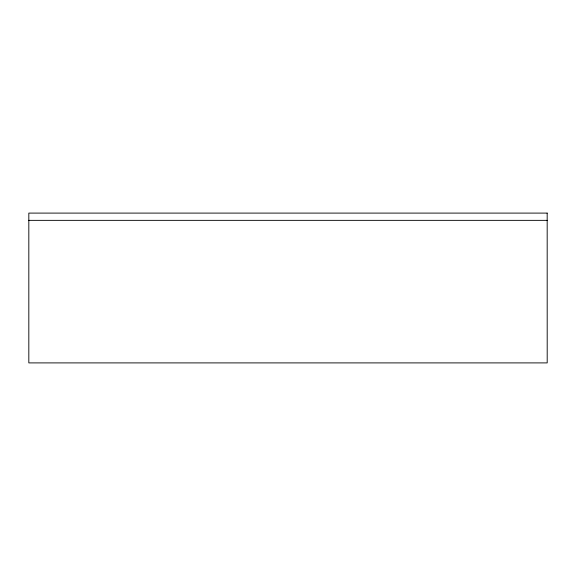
<?xml version="1.0" encoding="UTF-8"?>
<svg xmlns="http://www.w3.org/2000/svg" width="576" height="576" viewBox="0 0 576 576"><rect width="100%" height="100%" fill="white"/><g stroke="black" fill="none" stroke-linecap="round" stroke-linejoin="round"><path stroke-width="0.86" d="M28.8 220.356L547.178 220.356M547.178 213.098L28.822 213.098L28.822 362.902L547.2 362.902L547.178 213.098"/></g></svg>
